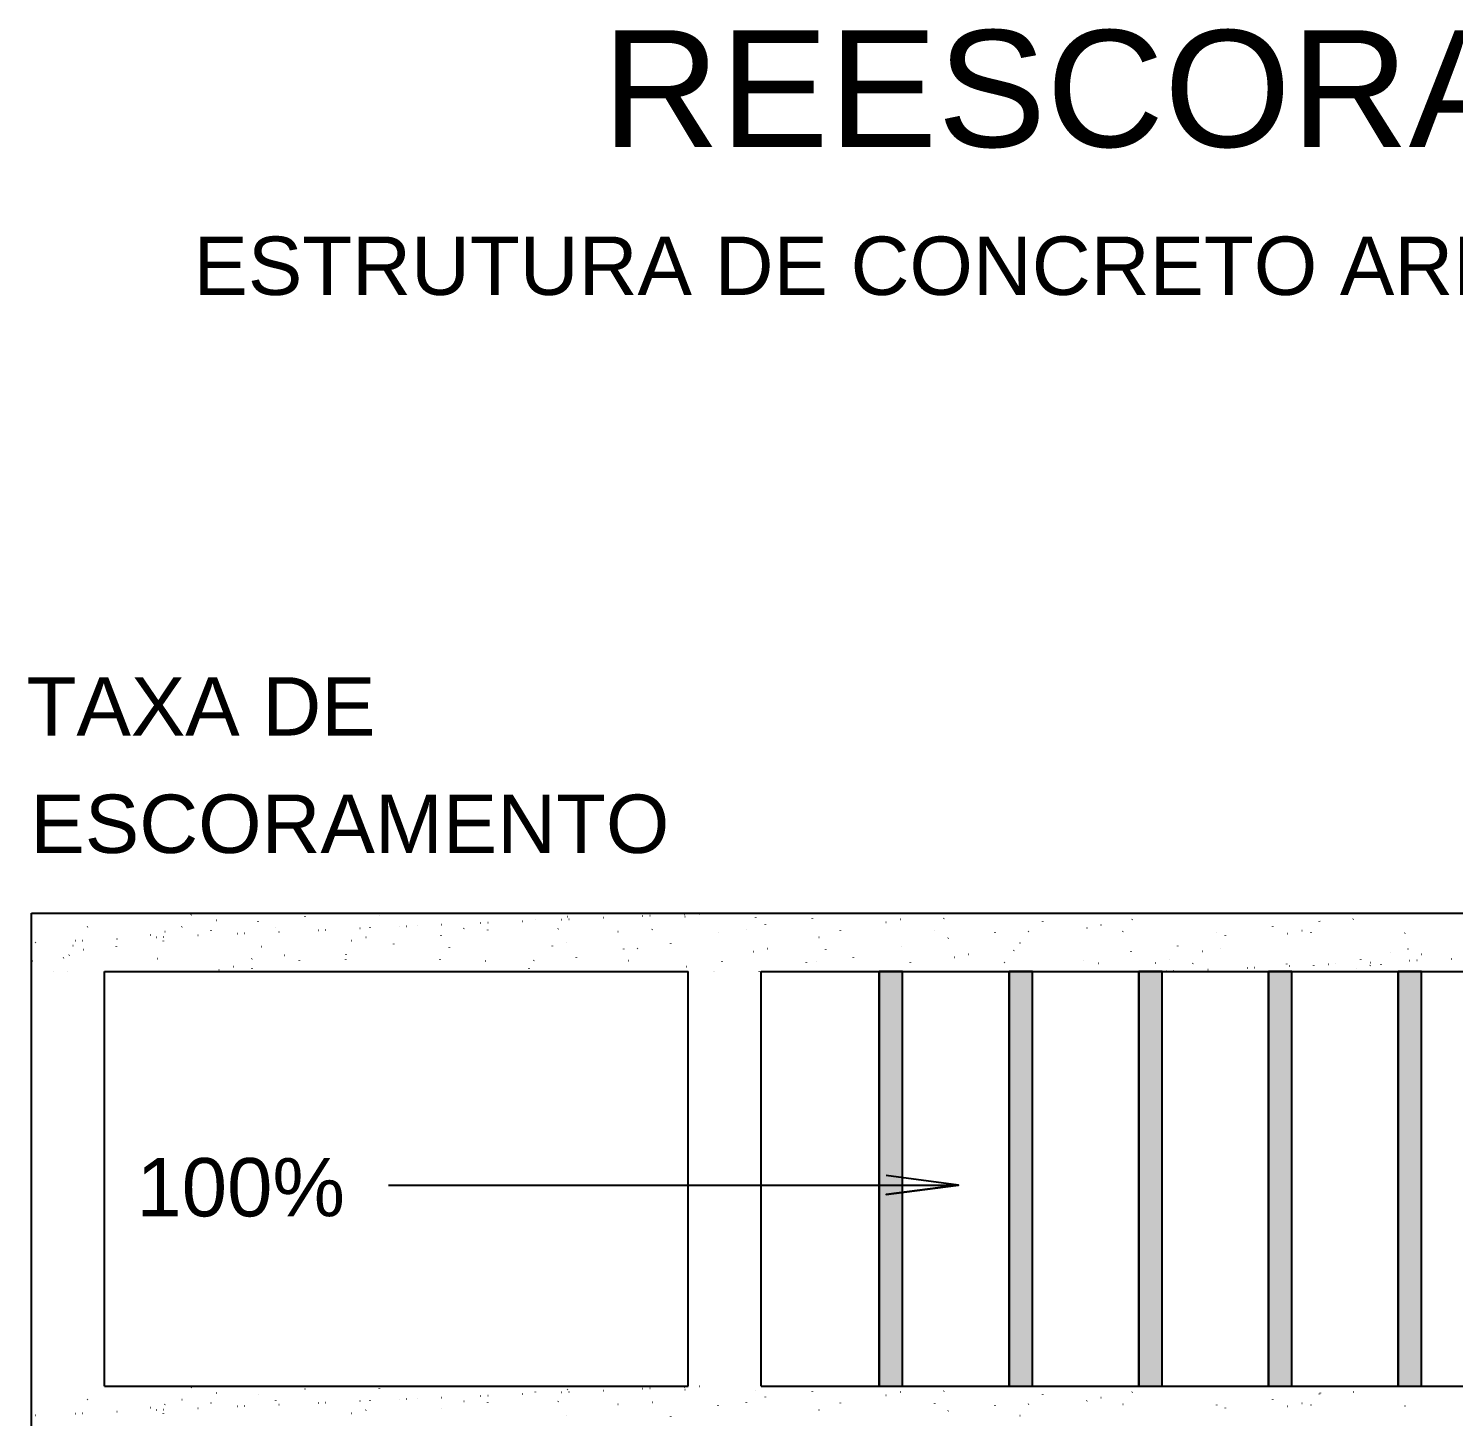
# Model space of a CAD drawing. Header units: millimetres. Extents: x 1659 to 9159, y 667 to 9133.
# Drawn here: x 7509.7 to 7753.8, y 5761.5 to 5999.4 of the extents above; entities that cross this region are included whole.
import ezdxf

# ---------------------------------------------------------------- set-up
doc = ezdxf.new("R2010")
doc.units = ezdxf.units.MM
for name, color, linetype in [('1', 1, 'Continuous'), ('10', 10, 'Continuous'), ('6', 6, 'Continuous')]:
    doc.layers.add(name, color=color, linetype=linetype)
doc.styles.get("Standard").update_dxf_attribs({"font": 'arial.ttf'})

msp = doc.modelspace()

# ---------------------------------------------------------------- linework, layer by layer
at = {"layer": '1', "linetype": 'Continuous'}
for p, q in [((7510.19, 5847.76), (7960.19, 5847.76)), ((7510.19, 5837.76), (7510.19, 5847.76)), ((7622.02, 5847.62), (7622.07, 5847.63)), ((7624.57, 5847.72), (7624.61, 5847.73)), ((7702.17, 5847.74), (7702.22, 5847.75)), ((7519.81, 5845.46), (7519.84, 5845.5)), ((7535.96, 5845.43), (7535.99, 5845.47)), ((7537.56, 5847.51), (7537.59, 5847.55)), ((7541.84, 5846.57), (7541.89, 5846.58)), ((7549.05, 5846.28), (7549.06, 5846.33)), ((7552.04, 5845.3), (7552.07, 5845.34)), ((7557.08, 5847.23), (7557.09, 5847.28)), ((7566.47, 5845.2), (7566.52, 5845.2)), ((7568.2, 5845.27), (7568.23, 5845.31)), ((7569.79, 5847.35), (7569.82, 5847.39)), ((7573.21, 5845.49), (7573.26, 5845.5)), ((7574.46, 5845.55), (7574.51, 5845.55)), ((7576.25, 5845.6), (7576.29, 5845.61)), ((7580.36, 5845.81), (7580.41, 5845.81)), ((7587.1, 5846.1), (7587.15, 5846.1)), ((7588.35, 5846.15), (7588.4, 5846.16)), ((7594.24, 5846.41), (7594.29, 5846.41)), ((7596.53, 5846.72), (7596.54, 5846.77)), ((7600.99, 5846.71), (7601.04, 5846.71)), ((7602.03, 5847.19), (7602.06, 5847.23)), ((7602.24, 5846.76), (7602.28, 5846.76)), ((7608.13, 5847.02), (7608.18, 5847.02)), ((7614.87, 5847.31), (7614.92, 5847.31)), ((7616.12, 5847.37), (7616.17, 5847.37)), ((7622.12, 5847.18), (7622.17, 5847.19)), ((7634.26, 5847.03), (7634.29, 5847.07)), ((7635.93, 5845.85), (7635.93, 5845.9)), ((7643.95, 5846.79), (7643.96, 5846.84)), ((7656.53, 5846.21), (7656.58, 5846.22)), ((7658.97, 5846.75), (7659.02, 5846.77)), ((7666.49, 5846.87), (7666.52, 5846.91)), ((7683.4, 5846.29), (7683.41, 5846.34)), ((7690.94, 5845.25), (7690.99, 5845.26)), ((7693.38, 5845.79), (7693.43, 5845.8)), ((7698.73, 5846.71), (7698.76, 5846.75)), ((7722.8, 5845.42), (7722.8, 5845.47)), ((7730.83, 5846.36), (7730.83, 5846.41)), ((7730.96, 5846.55), (7730.99, 5846.59)), ((7736.57, 5846.77), (7736.62, 5846.78)), ((7510.19, 5842.74), (7510.19, 5842.74)), ((7510.19, 5842.74), (7510.19, 5842.74)), ((7510.92, 5842.77), (7510.97, 5842.78)), ((7517.67, 5843.07), (7517.72, 5843.07)), ((7518.91, 5843.12), (7518.96, 5843.12)), ((7524.81, 5843.38), (7524.86, 5843.38)), ((7530.61, 5844.08), (7530.66, 5844.09)), ((7531.55, 5843.67), (7531.6, 5843.68)), ((7532.8, 5843.73), (7532.85, 5843.73)), ((7532.81, 5842.98), (7532.82, 5843.03)), ((7533.05, 5844.62), (7533.1, 5844.63)), ((7538.7, 5843.99), (7538.75, 5843.99)), ((7540.96, 5844.82), (7540.97, 5844.87)), ((7545.44, 5844.28), (7545.49, 5844.28)), ((7546.69, 5844.34), (7546.74, 5844.34)), ((7552.58, 5844.59), (7552.63, 5844.59)), ((7559.33, 5844.89), (7559.38, 5844.89)), ((7560.57, 5844.94), (7560.62, 5844.94)), ((7565.02, 5843.11), (7565.07, 5843.12)), ((7567.46, 5843.65), (7567.51, 5843.66)), ((7580.36, 5843.94), (7580.36, 5843.99)), ((7584.27, 5845.14), (7584.31, 5845.18)), ((7588.38, 5844.89), (7588.39, 5844.94)), ((7600.43, 5845.11), (7600.46, 5845.15)), ((7610.65, 5844.64), (7610.7, 5844.65)), ((7616.51, 5844.98), (7616.54, 5845.02)), ((7627.83, 5844.38), (7627.84, 5844.43)), ((7632.66, 5844.95), (7632.69, 5844.99)), ((7645.06, 5843.67), (7645.11, 5843.68)), ((7648.74, 5844.82), (7648.77, 5844.86)), ((7664.9, 5844.79), (7664.93, 5844.83)), ((7667.23, 5843.51), (7667.24, 5843.56)), ((7675.26, 5844.45), (7675.26, 5844.5)), ((7680.97, 5844.66), (7681, 5844.7)), ((7697.13, 5844.63), (7697.16, 5844.67)), ((7713.21, 5844.5), (7713.24, 5844.54)), ((7714.7, 5843.95), (7714.71, 5844)), ((7725.35, 5844.28), (7725.4, 5844.29)), ((7727.79, 5844.82), (7727.84, 5844.83)), ((7729.36, 5844.47), (7729.39, 5844.51)), ((7745.44, 5844.34), (7745.47, 5844.38)), ((7516.69, 5840.57), (7516.7, 5840.62)), ((7517.31, 5842.21), (7517.34, 5842.25)), ((7519.14, 5841.54), (7519.19, 5841.55)), ((7524.79, 5842.03), (7524.79, 5842.08)), ((7549.55, 5842.05), (7549.58, 5842.09)), ((7553.55, 5840.57), (7553.6, 5840.58)), ((7564.12, 5840.64), (7564.12, 5840.69)), ((7572.26, 5842.48), (7572.27, 5842.52)), ((7581.78, 5841.89), (7581.81, 5841.93)), ((7599.43, 5842.15), (7599.47, 5842.16)), ((7601.87, 5842.69), (7601.92, 5842.7)), ((7611.66, 5841.6), (7611.67, 5841.65)), ((7614.01, 5841.73), (7614.04, 5841.76)), ((7619.69, 5842.55), (7619.69, 5842.6)), ((7633.83, 5841.18), (7633.88, 5841.19)), ((7636.27, 5841.72), (7636.32, 5841.73)), ((7646.25, 5841.56), (7646.28, 5841.6)), ((7659.13, 5842.04), (7659.14, 5842.09)), ((7670.68, 5840.76), (7670.73, 5840.77)), ((7678.48, 5841.4), (7678.51, 5841.44)), ((7679.47, 5842.7), (7679.52, 5842.72)), ((7698.53, 5841.17), (7698.54, 5841.22)), ((7706.56, 5842.11), (7706.56, 5842.16)), ((7710.71, 5841.24), (7710.74, 5841.28)), ((7713.88, 5841.74), (7713.92, 5841.75)), ((7742.94, 5841.08), (7742.98, 5841.12)), ((7746, 5841.61), (7746.01, 5841.66)), ((7748.28, 5840.77), (7748.33, 5840.78)), ((7510.19, 5839.55), (7510.19, 5839.55)), ((7510.35, 5839.59), (7510.4, 5839.6)), ((7515.71, 5840.12), (7515.75, 5840.16)), ((7531.79, 5839.99), (7531.82, 5840.03)), ((7542.32, 5838.08), (7542.37, 5838.09)), ((7544.76, 5838.62), (7544.81, 5838.63)), ((7547.95, 5839.96), (7547.98, 5840)), ((7547.99, 5838.23), (7548, 5838.28)), ((7556.09, 5839.69), (7556.1, 5839.74)), ((7564.03, 5839.83), (7564.06, 5839.87)), ((7580.18, 5839.8), (7580.21, 5839.84)), ((7587.95, 5839.6), (7588, 5839.61)), ((7595.42, 5838.3), (7595.43, 5838.35)), ((7596.26, 5839.67), (7596.29, 5839.71)), ((7603.56, 5840.13), (7603.57, 5840.18)), ((7612.41, 5839.64), (7612.44, 5839.68)), ((7622.36, 5838.64), (7622.41, 5838.65)), ((7628.49, 5839.51), (7628.52, 5839.55)), ((7642.96, 5839.26), (7642.97, 5839.31)), ((7644.65, 5839.48), (7644.68, 5839.52)), ((7650.99, 5840.2), (7651, 5840.25)), ((7660.73, 5839.35), (7660.76, 5839.39)), ((7668.24, 5840.22), (7668.29, 5840.23)), ((7676.88, 5839.32), (7676.91, 5839.36)), ((7682.29, 5837.86), (7682.3, 5837.91)), ((7690.44, 5839.7), (7690.44, 5839.75)), ((7692.96, 5839.19), (7692.99, 5839.23)), ((7702.65, 5839.25), (7702.7, 5839.26)), ((7705.09, 5839.79), (7705.14, 5839.8)), ((7705.8, 5837.88), (7705.85, 5837.88)), ((7709.11, 5839.16), (7709.14, 5839.2)), ((7711.7, 5838.14), (7711.75, 5838.14)), ((7718.44, 5838.43), (7718.49, 5838.43)), ((7719.69, 5838.49), (7719.74, 5838.49)), ((7725.19, 5839.03), (7725.22, 5839.07)), ((7725.59, 5838.74), (7725.64, 5838.75)), ((7729.83, 5838.83), (7729.84, 5838.88)), ((7732.33, 5839.04), (7732.38, 5839.04)), ((7733.58, 5839.09), (7733.63, 5839.09)), ((7737.06, 5838.28), (7737.1, 5838.29)), ((7737.86, 5839.77), (7737.87, 5839.82)), ((7739.47, 5839.35), (7739.52, 5839.35)), ((7739.5, 5838.83), (7739.55, 5838.84)), ((7741.35, 5839), (7741.38, 5839.04)), ((7746.22, 5839.64), (7746.27, 5839.65)), ((7747.46, 5839.7), (7747.51, 5839.7)), ((7753.36, 5839.96), (7753.41, 5839.96)), ((7510.19, 5766.76), (7510.19, 5837.76)), ((7513.9, 5837.76), (7513.9, 5837.76)), ((7513.9, 5837.76), (7513.9, 5837.76)), ((7516.32, 5837.76), (7516.32, 5837.76)), ((7516.32, 5837.76), (7516.32, 5837.76)), ((7522.69, 5837.76), (7622.69, 5837.76)), ((7522.69, 5766.76), (7522.69, 5837.76)), ((7524.22, 5837.76), (7524.22, 5837.76)), ((7524.22, 5837.76), (7524.22, 5837.76)), ((7524.22, 5837.76), (7524.22, 5837.76)), ((7530.08, 5837.76), (7530.08, 5837.76)), ((7532.13, 5837.76), (7532.13, 5837.76)), ((7540.03, 5837.76), (7540.03, 5837.76)), ((7540.03, 5837.76), (7540.03, 5837.76)), ((7540.86, 5837.76), (7540.86, 5837.76)), ((7540.86, 5837.76), (7540.86, 5837.76)), ((7540.86, 5837.76), (7540.86, 5837.76)), ((7546.25, 5837.76), (7546.25, 5837.76)), ((7546.25, 5837.76), (7546.25, 5837.76)), ((7547.93, 5837.76), (7547.93, 5837.76)), ((7547.93, 5837.76), (7547.93, 5837.76)), ((7555.83, 5837.76), (7555.83, 5837.76)), ((7555.83, 5837.76), (7555.83, 5837.76)), ((7555.83, 5837.76), (7555.83, 5837.76)), ((7562.43, 5837.76), (7562.43, 5837.76)), ((7563.74, 5837.76), (7563.74, 5837.76)), ((7571.64, 5837.76), (7571.64, 5837.76)), ((7571.64, 5837.76), (7571.64, 5837.76)), ((7578.61, 5837.76), (7578.61, 5837.76)), ((7578.61, 5837.76), (7578.61, 5837.76)), ((7579.54, 5837.76), (7579.54, 5837.76)), ((7579.54, 5837.76), (7579.54, 5837.76)), ((7579.54, 5837.76), (7579.54, 5837.76)), ((7579.62, 5837.76), (7579.62, 5837.76)), ((7579.62, 5837.76), (7579.62, 5837.76)), ((7587.45, 5837.76), (7587.45, 5837.76)), ((7594.79, 5837.76), (7594.79, 5837.76)), ((7595.35, 5837.76), (7595.35, 5837.76)), ((7603.25, 5837.76), (7603.25, 5837.76)), ((7603.25, 5837.76), (7603.25, 5837.76)), ((7610.97, 5837.76), (7610.97, 5837.76)), ((7610.97, 5837.76), (7610.97, 5837.76)), ((7611.15, 5837.76), (7611.15, 5837.76)), ((7611.15, 5837.76), (7611.15, 5837.76)), ((7611.15, 5837.76), (7611.15, 5837.76)), ((7618.38, 5837.76), (7618.38, 5837.76)), ((7618.38, 5837.76), (7618.38, 5837.76)), ((7619.06, 5837.76), (7619.06, 5837.76)), ((7622.69, 5766.76), (7622.69, 5837.76)), ((7622.69, 5766.76), (7622.69, 5837.76)), ((7626.96, 5837.76), (7626.96, 5837.76)), ((7626.96, 5837.76), (7626.96, 5837.76)), ((7627.14, 5837.76), (7627.14, 5837.76)), ((7634.86, 5837.76), (7634.86, 5837.76)), ((7634.86, 5837.76), (7634.86, 5837.76)), ((7634.87, 5837.79), (7634.87, 5837.84)), ((7635.19, 5837.76), (7835.19, 5837.76)), ((7635.19, 5766.76), (7635.19, 5837.76)), ((7642.76, 5837.76), (7642.76, 5837.76)), ((7642.76, 5837.76), (7642.76, 5837.76)), ((7642.76, 5837.76), (7642.76, 5837.76)), ((7643.32, 5837.76), (7643.32, 5837.76)), ((7643.32, 5837.76), (7643.32, 5837.76)), ((7650.67, 5837.76), (7650.67, 5837.76)), ((7657.15, 5837.76), (7657.15, 5837.76)), ((7657.15, 5837.76), (7657.15, 5837.76)), ((7657.15, 5837.76), (7657.15, 5837.76)), ((7658.57, 5837.76), (7658.57, 5837.76)), ((7658.57, 5837.76), (7658.57, 5837.76)), ((7659.5, 5837.76), (7659.5, 5837.76)), ((7666.47, 5837.76), (7666.47, 5837.76)), ((7666.47, 5837.76), (7666.47, 5837.76)), ((7666.47, 5837.76), (7666.47, 5837.76)), ((7674.37, 5837.76), (7674.37, 5837.76)), ((7675.68, 5837.76), (7675.68, 5837.76)), ((7675.68, 5837.76), (7675.68, 5837.76)), ((7682.28, 5837.76), (7682.28, 5837.76)), ((7690.18, 5837.76), (7690.18, 5837.76)), ((7690.18, 5837.76), (7690.18, 5837.76)), ((7691.86, 5837.76), (7691.86, 5837.76)), ((7695.91, 5837.76), (7695.91, 5837.76)), ((7695.91, 5837.76), (7695.91, 5837.76)), ((7695.91, 5837.76), (7695.91, 5837.76)), ((7698.08, 5837.76), (7698.08, 5837.76)), ((7698.08, 5837.76), (7698.08, 5837.76)), ((7698.08, 5837.76), (7698.08, 5837.76)), ((7702.97, 5837.76), (7702.97, 5837.76)), ((7702.97, 5837.76), (7702.97, 5837.76)), ((7702.97, 5837.76), (7702.97, 5837.76)), ((7704.56, 5837.83), (7704.61, 5837.83)), ((7705.98, 5837.76), (7705.98, 5837.76)), ((7708.04, 5837.76), (7708.04, 5837.76)), ((7708.04, 5837.76), (7708.04, 5837.76)), ((7713.89, 5837.76), (7713.89, 5837.76)), ((7713.89, 5837.76), (7713.89, 5837.76)), ((7721.79, 5837.76), (7721.79, 5837.76)), ((7721.79, 5837.76), (7721.79, 5837.76)), ((7721.79, 5837.76), (7721.79, 5837.76)), ((7724.21, 5837.76), (7724.21, 5837.76)), ((7729.69, 5837.76), (7729.69, 5837.76)), ((7729.69, 5837.76), (7729.69, 5837.76)), ((7729.69, 5837.76), (7729.69, 5837.76)), ((7734.67, 5837.76), (7734.67, 5837.76)), ((7734.67, 5837.76), (7734.67, 5837.76)), ((7734.67, 5837.76), (7734.67, 5837.76)), ((7737.59, 5837.76), (7737.59, 5837.76)), ((7740.39, 5837.76), (7740.39, 5837.76)), ((7740.39, 5837.76), (7740.39, 5837.76)), ((7745.5, 5837.76), (7745.5, 5837.76)), ((7745.5, 5837.76), (7745.5, 5837.76)), ((7753.4, 5837.76), (7753.4, 5837.76)), ((7753.4, 5837.76), (7753.4, 5837.76)), ((7753.4, 5837.76), (7753.4, 5837.76)), ((7510.19, 5756.76), (7510.19, 5766.76)), ((7522.69, 5766.76), (7622.69, 5766.76)), ((7537.56, 5766.51), (7537.59, 5766.55)), ((7541.84, 5765.57), (7541.89, 5765.58)), ((7549.05, 5765.28), (7549.06, 5765.33)), ((7557.08, 5766.23), (7557.09, 5766.28)), ((7569.79, 5766.35), (7569.82, 5766.39)), ((7580.36, 5764.81), (7580.41, 5764.81)), ((7587.1, 5765.1), (7587.15, 5765.1)), ((7588.35, 5765.15), (7588.4, 5765.16)), ((7594.24, 5765.41), (7594.29, 5765.41)), ((7596.53, 5765.72), (7596.54, 5765.77)), ((7600.99, 5765.71), (7601.04, 5765.71)), ((7602.03, 5766.19), (7602.06, 5766.23)), ((7602.24, 5765.76), (7602.28, 5765.76)), ((7608.13, 5766.02), (7608.18, 5766.02)), ((7614.87, 5766.31), (7614.92, 5766.31)), ((7616.12, 5766.37), (7616.17, 5766.37)), ((7622.02, 5766.62), (7622.07, 5766.63)), ((7622.12, 5766.18), (7622.17, 5766.19)), ((7624.57, 5766.72), (7624.61, 5766.73)), ((7634.26, 5766.03), (7634.29, 5766.07)), ((7635.19, 5766.76), (7835.19, 5766.76)), ((7635.93, 5764.85), (7635.93, 5764.9)), ((7643.95, 5765.79), (7643.96, 5765.84)), ((7656.53, 5765.21), (7656.58, 5765.22)), ((7658.97, 5765.75), (7659.02, 5765.77)), ((7666.49, 5765.87), (7666.52, 5765.91)), ((7683.4, 5765.29), (7683.41, 5765.34)), ((7693.38, 5764.79), (7693.43, 5764.8)), ((7698.73, 5765.71), (7698.76, 5765.75)), ((7702.17, 5766.74), (7702.22, 5766.75)), ((7730.83, 5765.36), (7730.83, 5765.41)), ((7730.96, 5765.55), (7730.99, 5765.59)), ((7736.57, 5765.77), (7736.62, 5765.78)), ((7519.81, 5764.46), (7519.84, 5764.5)), ((7524.81, 5762.38), (7524.86, 5762.38)), ((7530.61, 5763.08), (7530.66, 5763.09)), ((7531.55, 5762.67), (7531.6, 5762.68)), ((7532.8, 5762.73), (7532.85, 5762.73)), ((7533.05, 5763.62), (7533.1, 5763.63)), ((7535.96, 5764.43), (7535.99, 5764.47)), ((7538.7, 5762.99), (7538.75, 5762.99)), ((7540.96, 5763.82), (7540.97, 5763.87)), ((7545.44, 5763.28), (7545.49, 5763.28)), ((7546.69, 5763.34), (7546.74, 5763.34)), ((7552.04, 5764.3), (7552.07, 5764.34)), ((7552.58, 5763.59), (7552.63, 5763.59)), ((7559.33, 5763.89), (7559.38, 5763.89)), ((7560.57, 5763.94), (7560.62, 5763.94)), ((7566.47, 5764.2), (7566.52, 5764.2)), ((7567.46, 5762.65), (7567.51, 5762.66)), ((7568.2, 5764.27), (7568.23, 5764.31)), ((7573.21, 5764.49), (7573.26, 5764.5)), ((7574.46, 5764.55), (7574.51, 5764.55)), ((7576.25, 5764.6), (7576.29, 5764.61)), ((7580.36, 5762.94), (7580.36, 5762.99)), ((7584.27, 5764.14), (7584.31, 5764.18)), ((7588.38, 5763.89), (7588.39, 5763.94)), ((7600.43, 5764.11), (7600.46, 5764.15)), ((7610.65, 5763.64), (7610.7, 5763.65)), ((7616.51, 5763.98), (7616.54, 5764.02)), ((7627.83, 5763.38), (7627.84, 5763.43)), ((7632.66, 5763.95), (7632.69, 5763.99)), ((7645.06, 5762.67), (7645.11, 5762.68)), ((7648.74, 5763.82), (7648.77, 5763.86)), ((7664.9, 5763.79), (7664.93, 5763.83)), ((7667.23, 5762.51), (7667.24, 5762.56)), ((7675.26, 5763.45), (7675.26, 5763.5)), ((7680.97, 5763.66), (7681, 5763.7)), ((7690.94, 5764.25), (7690.99, 5764.26)), ((7697.13, 5763.63), (7697.16, 5763.67)), ((7713.21, 5763.5), (7713.24, 5763.54)), ((7714.7, 5762.95), (7714.71, 5763)), ((7722.8, 5764.42), (7722.8, 5764.47)), ((7725.35, 5763.28), (7725.4, 5763.29)), ((7727.79, 5763.82), (7727.84, 5763.83)), ((7729.36, 5763.47), (7729.39, 5763.51)), ((7745.44, 5763.34), (7745.47, 5763.38)), ((7510.19, 5761.74), (7510.19, 5761.74)), ((7510.19, 5761.74), (7510.19, 5761.74)), ((7510.92, 5761.77), (7510.97, 5761.78)), ((7517.67, 5762.07), (7517.72, 5762.07)), ((7518.91, 5762.12), (7518.96, 5762.12)), ((7532.81, 5761.98), (7532.82, 5762.03)), ((7565.02, 5762.11), (7565.07, 5762.12)), ((7601.87, 5761.69), (7601.92, 5761.7)), ((7619.69, 5761.55), (7619.69, 5761.6)), ((7679.47, 5761.7), (7679.52, 5761.72))]:
    msp.add_line(p, q, dxfattribs=at)
msp.add_lwpolyline([(7571.37, 5801.18), (7668.97, 5801.18), (7656.58, 5799.55), (7668.97, 5801.18), (7656.58, 5802.81)], dxfattribs=at)
at = {"layer": '10', "linetype": 'Continuous'}
for points in [[(7655.41, 5837.76), (7655.41, 5766.76), (7659.41, 5766.76), (7659.41, 5837.76), (7655.41, 5837.76)], [(7677.63, 5837.76), (7677.63, 5766.76), (7681.63, 5766.76), (7681.63, 5837.76), (7677.63, 5837.76)], [(7699.85, 5837.76), (7699.85, 5766.76), (7703.85, 5766.76), (7703.85, 5837.76), (7699.85, 5837.76)], [(7722.07, 5837.76), (7722.07, 5766.76), (7726.07, 5766.76), (7726.07, 5837.76), (7722.07, 5837.76)], [(7744.29, 5837.76), (7744.29, 5766.76), (7748.29, 5766.76), (7748.29, 5837.76), (7744.29, 5837.76)]]:
    msp.add_lwpolyline(points, dxfattribs=at)
at = {"layer": '6', "linetype": 'Continuous'}
for p, q in [((7655.41, 5766.76), (7655.41, 5837.76)), ((7659.41, 5766.76), (7659.41, 5837.76)), ((7677.63, 5766.76), (7677.63, 5837.76)), ((7681.63, 5766.76), (7681.63, 5837.76)), ((7699.85, 5766.76), (7699.85, 5837.76)), ((7703.85, 5766.76), (7703.85, 5837.76)), ((7722.07, 5766.76), (7722.07, 5837.76)), ((7726.07, 5766.76), (7726.07, 5837.76)), ((7744.29, 5766.76), (7744.29, 5837.76)), ((7748.29, 5766.76), (7748.29, 5837.76))]:
    msp.add_line(p, q, dxfattribs=at)
for points in [[(7655.41, 5837.76), (7655.41, 5766.76), (7659.41, 5766.76)], [(7655.41, 5837.76), (7659.41, 5766.76), (7659.41, 5837.76)], [(7655.41, 5837.76), (7659.41, 5837.76), (7655.41, 5837.76)], [(7677.63, 5837.76), (7677.63, 5766.76), (7681.63, 5766.76)], [(7677.63, 5837.76), (7681.63, 5766.76), (7681.63, 5837.76)], [(7677.63, 5837.76), (7681.63, 5837.76), (7677.63, 5837.76)], [(7699.85, 5837.76), (7699.85, 5766.76), (7703.85, 5766.76)], [(7699.85, 5837.76), (7703.85, 5766.76), (7703.85, 5837.76)], [(7699.85, 5837.76), (7703.85, 5837.76), (7699.85, 5837.76)], [(7722.07, 5837.76), (7722.07, 5766.76), (7726.07, 5766.76)], [(7722.07, 5837.76), (7726.07, 5766.76), (7726.07, 5837.76)], [(7722.07, 5837.76), (7726.07, 5837.76), (7722.07, 5837.76)], [(7744.29, 5837.76), (7744.29, 5766.76), (7748.29, 5766.76)], [(7744.29, 5837.76), (7748.29, 5766.76), (7748.29, 5837.76)], [(7744.29, 5837.76), (7748.29, 5837.76), (7744.29, 5837.76)]]:
    msp.add_solid(points, dxfattribs=at)

# ---------------------------------------------------------------- texts
at = {"layer": '1', "linetype": 'Continuous'}
for s, height, p in [('REESCORAMENTO', 20, (7607.93, 5979.06)), ('ESTRUTURA DE CONCRETO ARMADO CONVENCIONAL', 10, (7537.96, 5953.7)), ('TAXA DE', 10, (7509.38, 5878.21)), ('ESCORAMENTO', 10, (7510.03, 5858.09)), ('100%', 10, (7528.17, 5795.82))]:
    msp.add_text(s, height=height, dxfattribs=at).set_placement(p)

doc.saveas('drawing.dxf')
